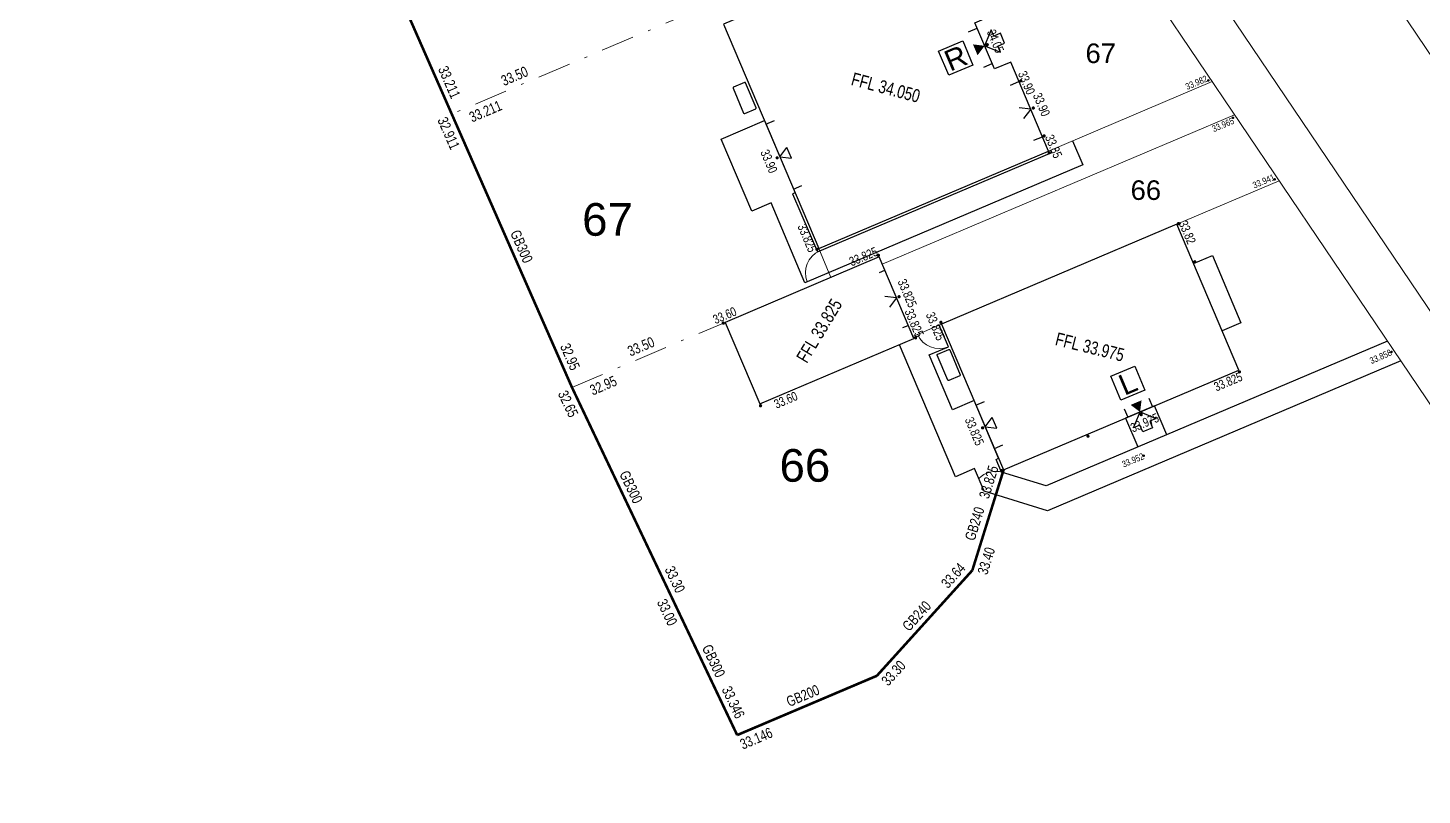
# Model space of a CAD drawing. Header units: metres. Extents: x 337936 to 338610, y 373199 to 374026.
# Drawn here: x 338006.8 to 338060.1, y 373616.4 to 373645.8 of the extents above; entities that cross this region are included whole.
import ezdxf

# ---------------------------------------------------------------- set-up
doc = ezdxf.new("R2010")
doc.units = ezdxf.units.M
doc.linetypes.add('DASHDOT', pattern=[25.4, 12.7, -6.35, 0, -6.35])
doc.linetypes.add('DASHED2', pattern=[0.375, 0.25, -0.125])
for name, color, linetype in [('A-WH_HT-Access-Main', 252, 'Continuous'), ('A-WH_HT-Services-ASHP', 252, 'Continuous'), ('A-WH_HT-Wall-Structure', 252, 'Continuous'), ('DGL-Paths', 252, 'Continuous'), ('EXTERNAL_WORKS_BACK_OF_FOOTWAY_LEVELS', 7, 'Continuous'), ('HOUSE_EXTERNAL_LEVELS', 7, 'Continuous'), ('HOUSE_SLAB_LEVEL', 7, 'Continuous'), ('PLOT_BOUNDARY_ANNOTATION', 7, 'Continuous'), ('PLOT_BOUNDARY_GRAVEL_BOARD', 7, 'Continuous')]:
    doc.layers.add(name, color=color, linetype=linetype)
doc.layers.add('A-WH_HT-Wall-Door Openings', color=252, linetype='Continuous', plot=False)
for name, color, linetype, lineweight in [('DGL_BT Gates', 252, 'Continuous', 9), ('DGL_BT Rear Fencing', 252, 'DASHDOT', 9), ('DGL_BT-Replacement Fence', 252, 'FENCELINE2', 9), ('DGL_BT-Screen Fence', 252, 'FENCELINE2', 9), ('DGL_DRIVE', 252, 'Continuous', 9), ('DGL_Footpath', 252, 'Continuous', 9), ('DGL_Plot Parking', 252, 'Continuous', 9), ('DGL_PlotNo', 252, 'Continuous', 9), ('DGL_ROAD_KERBLINE', 252, 'Continuous', 9)]:
    doc.layers.add(name, color=color, linetype=linetype, lineweight=lineweight)
doc.layers.add('HOUSE_DOORS', color=3, linetype='Continuous', true_color=0x00ff00)
doc.styles.add('AnnotativeArial', font='arial.ttf', dxfattribs={"height": 2})
doc.styles.add('ESTROAD', font='arial.ttf', dxfattribs={"width": 0.75})
doc.styles.get("Standard").update_dxf_attribs({"font": 'arial.ttf'})
doc.linetypes.add('FENCELINE2', pattern='A,6.35,-2.54,[132,ltypeshp.shx,S=2.54,R=0,X=-2.54,Y=0],-2.54,25.4', length=36.83)

msp = doc.modelspace()

# ---------------------------------------------------------------- hatches: boundary and pattern name
at = {"layer": 'EXTERNAL_WORKS_BACK_OF_FOOTWAY_LEVELS'}
h = msp.add_hatch(color=256, dxfattribs=at)
edge = h.paths.add_edge_path(flags=17)
edge.add_ellipse((338051.947, 373643.771), major_axis=(0.0354, 0.0354), ratio=1, start_angle=45, end_angle=225, ccw=False)
edge.add_ellipse((338051.947, 373643.771), major_axis=(0.0354, 0.0354), ratio=1, start_angle=225, end_angle=405, ccw=False)
h = msp.add_hatch(color=256, dxfattribs=at)
edge = h.paths.add_edge_path(flags=17)
edge.add_ellipse((338052.89, 373642.341), major_axis=(0.0354, 0.0354), ratio=1, start_angle=45, end_angle=225, ccw=False)
edge.add_ellipse((338052.89, 373642.341), major_axis=(0.0354, 0.0354), ratio=1, start_angle=225, end_angle=405, ccw=False)
h = msp.add_hatch(color=256, dxfattribs=at)
edge = h.paths.add_edge_path(flags=17)
edge.add_ellipse((338054.488, 373639.982), major_axis=(0.0354, 0.0354), ratio=1, start_angle=45, end_angle=225, ccw=False)
edge.add_ellipse((338054.488, 373639.982), major_axis=(0.0354, 0.0354), ratio=1, start_angle=225, end_angle=405, ccw=False)
h = msp.add_hatch(color=256, dxfattribs=at)
edge = h.paths.add_edge_path(flags=17)
edge.add_ellipse((338058.959, 373633.378), major_axis=(0.0354, 0.0354), ratio=1, start_angle=45, end_angle=225, ccw=False)
edge.add_ellipse((338058.959, 373633.378), major_axis=(0.0354, 0.0354), ratio=1, start_angle=225, end_angle=405, ccw=False)
h = msp.add_hatch(color=256, dxfattribs=at)
edge = h.paths.add_edge_path(flags=17)
edge.add_ellipse((338049.475, 373629.402), major_axis=(0.0354, 0.0354), ratio=1, start_angle=45, end_angle=225, ccw=False)
edge.add_ellipse((338049.475, 373629.402), major_axis=(0.0354, 0.0354), ratio=1, start_angle=225, end_angle=405, ccw=False)
at = {"layer": 'HOUSE_DOORS'}
for points in [[(338043.385, 373645.095), (338043.114, 373644.735), (338042.938, 373645.15)], [(338049.335, 373631.076), (338048.975, 373631.347), (338049.39, 373631.523)]]:
    msp.add_hatch(color=256, dxfattribs=at).paths.add_polyline_path(points, flags=17)
at = {"layer": 'HOUSE_EXTERNAL_LEVELS'}
h = msp.add_hatch(color=256, dxfattribs=at)
edge = h.paths.add_edge_path(flags=17)
edge.add_ellipse((338043.485, 373645.137), major_axis=(-0.0448, 0.0448), ratio=1, start_angle=-22, end_angle=158, ccw=False)
edge.add_ellipse((338043.485, 373645.137), major_axis=(-0.0448, 0.0448), ratio=1, start_angle=158, end_angle=338, ccw=False)
h = msp.add_hatch(color=256, dxfattribs=at)
edge = h.paths.add_edge_path(flags=17)
edge.add_ellipse((338044.768, 373643.753), major_axis=(0.0448, 0.0448), ratio=1, start_angle=-22, end_angle=158, ccw=False)
edge.add_ellipse((338044.768, 373643.753), major_axis=(0.0448, 0.0448), ratio=1, start_angle=158, end_angle=338, ccw=False)
h = msp.add_hatch(color=256, dxfattribs=at)
edge = h.paths.add_edge_path(flags=17)
edge.add_ellipse((338045.247, 373642.713), major_axis=(-0.0448, 0.0448), ratio=1, start_angle=-22, end_angle=158, ccw=False)
edge.add_ellipse((338045.247, 373642.713), major_axis=(-0.0448, 0.0448), ratio=1, start_angle=158, end_angle=338, ccw=False)
h = msp.add_hatch(color=256, dxfattribs=at)
edge = h.paths.add_edge_path(flags=17)
edge.add_ellipse((338045.662, 373641.645), major_axis=(0.0448, 0.0448), ratio=1, start_angle=-22, end_angle=158, ccw=False)
edge.add_ellipse((338045.662, 373641.645), major_axis=(0.0448, 0.0448), ratio=1, start_angle=158, end_angle=338, ccw=False)
h = msp.add_hatch(color=256, dxfattribs=at)
edge = h.paths.add_edge_path(flags=17)
edge.add_ellipse((338035.443, 373640.807), major_axis=(-0.0448, 0.0448), ratio=1, start_angle=158, end_angle=338, ccw=False)
edge.add_ellipse((338035.443, 373640.807), major_axis=(-0.0448, 0.0448), ratio=1, start_angle=-22, end_angle=158, ccw=False)
h = msp.add_hatch(color=256, dxfattribs=at)
edge = h.paths.add_edge_path(flags=17)
edge.add_ellipse((338045.857, 373640.998), major_axis=(0.0448, 0.0448), ratio=1, start_angle=-22, end_angle=158, ccw=False)
edge.add_ellipse((338045.857, 373640.998), major_axis=(0.0448, 0.0448), ratio=1, start_angle=158, end_angle=338, ccw=False)
h = msp.add_hatch(color=256, dxfattribs=at)
edge = h.paths.add_edge_path(flags=17)
edge.add_ellipse((338050.808, 373638.29), major_axis=(0.0448, 0.0448), ratio=1, start_angle=-22, end_angle=158, ccw=False)
edge.add_ellipse((338050.808, 373638.29), major_axis=(0.0448, 0.0448), ratio=1, start_angle=158, end_angle=338, ccw=False)
h = msp.add_hatch(color=256, dxfattribs=at)
edge = h.paths.add_edge_path(flags=17)
edge.add_ellipse((338036.968, 373637.304), major_axis=(0.0448, 0.0448), ratio=1, start_angle=158, end_angle=338, ccw=False)
edge.add_ellipse((338036.968, 373637.304), major_axis=(0.0448, 0.0448), ratio=1, start_angle=-22, end_angle=158, ccw=False)
h = msp.add_hatch(color=256, dxfattribs=at)
edge = h.paths.add_edge_path(flags=17)
edge.add_ellipse((338039.317, 373637.077), major_axis=(-0.0448, 0.0448), ratio=1, start_angle=158, end_angle=338, ccw=False)
edge.add_ellipse((338039.317, 373637.077), major_axis=(-0.0448, 0.0448), ratio=1, start_angle=-22, end_angle=158, ccw=False)
h = msp.add_hatch(color=256, dxfattribs=at)
edge = h.paths.add_edge_path(flags=17)
edge.add_ellipse((338051.43, 373636.829), major_axis=(-0.0448, 0.0448), ratio=1, start_angle=-45, end_angle=135, ccw=False)
edge.add_ellipse((338051.43, 373636.829), major_axis=(-0.0448, 0.0448), ratio=1, start_angle=135, end_angle=315, ccw=False)
h = msp.add_hatch(color=256, dxfattribs=at)
edge = h.paths.add_edge_path(flags=17)
edge.add_ellipse((338040.109, 373635.489), major_axis=(-0.0448, 0.0448), ratio=1, start_angle=-22, end_angle=158, ccw=False)
edge.add_ellipse((338040.109, 373635.489), major_axis=(-0.0448, 0.0448), ratio=1, start_angle=158, end_angle=338, ccw=False)
h = msp.add_hatch(color=256, dxfattribs=at)
edge = h.paths.add_edge_path(flags=17)
edge.add_ellipse((338033.384, 373634.479), major_axis=(-0.0448, 0.0448), ratio=1, start_angle=158, end_angle=338, ccw=False)
edge.add_ellipse((338033.384, 373634.479), major_axis=(-0.0448, 0.0448), ratio=1, start_angle=-22, end_angle=158, ccw=False)
h = msp.add_hatch(color=256, dxfattribs=at)
edge = h.paths.add_edge_path(flags=17)
edge.add_ellipse((338041.711, 373634.508), major_axis=(0.0448, 0.0448), ratio=1, start_angle=158, end_angle=338, ccw=False)
edge.add_ellipse((338041.711, 373634.508), major_axis=(0.0448, 0.0448), ratio=1, start_angle=-22, end_angle=158, ccw=False)
h = msp.add_hatch(color=256, dxfattribs=at)
edge = h.paths.add_edge_path(flags=17)
edge.add_ellipse((338040.74, 373633.913), major_axis=(0.0448, 0.0448), ratio=1, start_angle=158, end_angle=338, ccw=False)
edge.add_ellipse((338040.74, 373633.913), major_axis=(0.0448, 0.0448), ratio=1, start_angle=-22, end_angle=158, ccw=False)
h = msp.add_hatch(color=256, dxfattribs=at)
edge = h.paths.add_edge_path(flags=17)
edge.add_ellipse((338053.139, 373632.611), major_axis=(-0.0448, 0.0448), ratio=1, start_angle=158, end_angle=338, ccw=False)
edge.add_ellipse((338053.139, 373632.611), major_axis=(-0.0448, 0.0448), ratio=1, start_angle=-22, end_angle=158, ccw=False)
h = msp.add_hatch(color=256, dxfattribs=at)
edge = h.paths.add_edge_path(flags=17)
edge.add_ellipse((338034.807, 373631.315), major_axis=(-0.0448, 0.0448), ratio=1, start_angle=-22, end_angle=158, ccw=False)
edge.add_ellipse((338034.807, 373631.315), major_axis=(-0.0448, 0.0448), ratio=1, start_angle=158, end_angle=338, ccw=False)
h = msp.add_hatch(color=256, dxfattribs=at)
edge = h.paths.add_edge_path(flags=17)
edge.add_ellipse((338043.308, 373630.468), major_axis=(-0.0448, 0.0448), ratio=1, start_angle=158, end_angle=338, ccw=False)
edge.add_ellipse((338043.308, 373630.468), major_axis=(-0.0448, 0.0448), ratio=1, start_angle=-22, end_angle=158, ccw=False)
h = msp.add_hatch(color=256, dxfattribs=at)
edge = h.paths.add_edge_path(flags=17)
edge.add_ellipse((338049.377, 373630.976), major_axis=(0.0448, 0.0448), ratio=1, start_angle=-22, end_angle=158, ccw=False)
edge.add_ellipse((338049.377, 373630.976), major_axis=(0.0448, 0.0448), ratio=1, start_angle=158, end_angle=338, ccw=False)
h = msp.add_hatch(color=256, dxfattribs=at)
edge = h.paths.add_edge_path(flags=17)
edge.add_ellipse((338047.34, 373630.148), major_axis=(-0.0448, 0.0448), ratio=1, start_angle=-45, end_angle=135, ccw=False)
edge.add_ellipse((338047.34, 373630.148), major_axis=(-0.0448, 0.0448), ratio=1, start_angle=135, end_angle=315, ccw=False)
h = msp.add_hatch(color=256, dxfattribs=at)
edge = h.paths.add_edge_path(flags=17)
edge.add_ellipse((338044.042, 373628.829), major_axis=(-0.0448, 0.0448), ratio=1, start_angle=158, end_angle=338, ccw=False)
edge.add_ellipse((338044.042, 373628.829), major_axis=(-0.0448, 0.0448), ratio=1, start_angle=-22, end_angle=158, ccw=False)

# ---------------------------------------------------------------- linework, layer by layer
at = {"layer": 'A-WH_HT-Access-Main', "elevation": 0}
for points in [[(338043.385, 373645.095), (338043.995, 373644.849), (338043.894, 373645.088), (338044.151, 373645.198), (338043.991, 373645.574), (338043.734, 373645.465), (338043.632, 373645.705), (338043.385, 373645.095)], [(338049.335, 373631.076), (338049.945, 373630.83), (338049.705, 373630.728), (338049.814, 373630.47), (338049.437, 373630.31), (338049.328, 373630.568), (338049.088, 373630.466), (338049.335, 373631.076)]]:
    msp.add_lwpolyline(points, dxfattribs=at)
at = {"layer": 'A-WH_HT-Services-ASHP', "elevation": 0}
for points in [[(338034.622, 373642.686, 0.414214), (338034.638, 373642.725), (338034.234, 373643.678, 0.414214), (338034.194, 373643.694), (338033.773, 373643.515, 0.414214), (338033.757, 373643.475), (338034.161, 373642.523, 0.414214), (338034.201, 373642.507)], [(338042.011, 373633.47, -0.414214), (338042.05, 373633.454), (338042.454, 373632.501, -0.414214), (338042.438, 373632.462), (338042.017, 373632.283, -0.414214), (338041.977, 373632.298), (338041.573, 373633.251, -0.414214), (338041.589, 373633.291)]]:
    msp.add_lwpolyline(points, format="xyb", close=True, dxfattribs=at)
at = {"layer": 'A-WH_HT-Wall-Door Openings', "linetype": 'ByBlock'}
for p, q in [((338042.773, 373645.635, 0), (338043.098, 373645.773, 0)), ((338043.349, 373644.279, 0), (338043.673, 373644.417, 0)), ((338044.376, 373643.587, 0), (338044.7, 373643.725, 0)), ((338035.013, 373642.097, 0), (338035.338, 373642.235, 0)), ((338045.271, 373641.479, 0), (338045.595, 373641.617, 0)), ((338036.068, 373639.611, 0), (338036.393, 373639.749, 0)), ((338049.668, 373631.6, 0), (338049.806, 373631.275, 0)), ((338043.054, 373631.343, 0), (338043.379, 373631.481, 0)), ((338048.727, 373631.2, 0), (338048.864, 373630.876, 0)), ((338043.762, 373629.677, 0), (338044.086, 373629.815, 0))]:
    msp.add_line(p, q, dxfattribs=at)
at = {"layer": 'A-WH_HT-Wall-Structure'}
for p, q in [((338039.363, 373636.417), (338039.561, 373636.501)), ((338040.258, 373634.309), (338040.456, 373634.393))]:
    msp.add_line(p, q, dxfattribs=at)
at = {"layer": 'A-WH_HT-Wall-Structure', "lineweight": -3, "elevation": 0}
for points in [[(338043.631, 373646.244), (338042.184, 373649.652), (338033.391, 373645.919), (338037.036, 373637.333), (338045.829, 373641.065), (338044.382, 373644.474), (338043.761, 373644.21), (338043.01, 373645.98)], [(338044.109, 373628.858), (338053.11, 373632.679), (338050.74, 373638.261), (338041.74, 373634.441)]]:
    msp.add_lwpolyline(points, close=True, dxfattribs=at)
at = {"layer": 'A-WH_HT-Wall-Structure'}
msp.add_lwpolyline([(338033.452, 373634.508), (338034.778, 373631.383), (338040.672, 373633.884), (338039.345, 373637.01)], close=True, dxfattribs=at)
at = {"layer": 'A-WH_HT-Wall-Structure', "lineweight": -3, "elevation": 0}
msp.add_lwpolyline([(338051.378, 373636.76), (338052.102, 373637.067), (338053.197, 373634.488), (338052.473, 373634.18)], dxfattribs=at)
at = {"layer": 'DGL-Paths'}
for points in [[(338046.749, 373641.456), (338047.14, 373640.535), (338036.506, 373636.022), (338035.209, 373639.078), (338034.472, 373638.765), (338033.3, 373641.527), (338034.957, 373642.23), (338036.129, 373639.468), (338036.037, 373639.429), (338036.983, 373637.202), (338045.96, 373641.012), (338045.921, 373641.104)], [(338059.312, 373633.03), (338045.787, 373627.289), (338043.37, 373628.041), (338043, 373628.911), (338042.264, 373628.599), (338040.12, 373633.65)], [(338050.356, 373630.206), (338049.887, 373631.31), (338048.782, 373630.842), (338049.251, 373629.737)]]:
    msp.add_lwpolyline(points, dxfattribs=at)
at = {"layer": 'DGL-Paths', "elevation": 0}
msp.add_lwpolyline([(338058.8, 373633.79), (338045.739, 373628.246), (338044.035, 373628.776), (338043.829, 373629.263), (338043.921, 373629.302), (338042.983, 373631.511), (338042.155, 373631.16), (338041.263, 373633.261), (338041.999, 373633.573), (338041.647, 373634.402)], dxfattribs=at)
at = {"layer": 'DGL_BT Gates'}
for centre, start, end in [((338037.426, 373636.412, 0), 113, 203), ((338041.647, 373634.402, 0), 203, 293), ((338043.812, 373627.903, 0), 72.714, 136.1203)]:
    msp.add_arc(centre, 0.9, start, end, dxfattribs=at)
at = {"layer": 'DGL_BT Rear Fencing', "ltscale": 0.1}
msp.add_line((338039.641, 373649.549), (338022.972, 373642.474), dxfattribs=at)
at = {"layer": 'DGL_BT Rear Fencing', "ltscale": 0.1, "flags": 128}
msp.add_lwpolyline([(338027.589, 373632.019), (338033.452, 373634.508)], dxfattribs=at)
at = {"layer": 'DGL_BT-Replacement Fence', "ltscale": 0.05}
msp.add_lwpolyline([(338032.314, 373622.072), (338027.54, 373632.123), (338006.764, 373679.403)], dxfattribs=at)
at = {"layer": 'DGL_BT-Screen Fence', "ltscale": 0.03, "flags": 128}
for points in [[(338037.036, 373637.333), (338037.504, 373636.228)], [(338041.74, 373634.441), (338040.635, 373633.972)], [(338044.109, 373628.858), (338042.913, 373625.012), (338039.26, 373620.976), (338034.097, 373618.784)]]:
    msp.add_lwpolyline(points, dxfattribs=at)
at = {"layer": 'DGL_DRIVE'}
for p, q in [((338045.829, 373641.065, 0), (338052.098, 373643.726, 0)), ((338039.463, 373636.733, 0), (338052.952, 373642.459, 0)), ((338050.74, 373638.261, 0), (338054.661, 373639.926, 0))]:
    msp.add_line(p, q, dxfattribs=at)
at = {"layer": 'DGL_Footpath'}
msp.add_line((338047.675, 373650.283), (338069.028, 373618.626), dxfattribs=at)
at = {"layer": 'DGL_ROAD_KERBLINE'}
msp.add_line((338049.333, 373651.402), (338070.686, 373619.744), dxfattribs=at)
at = {"layer": 'DGL_ROAD_KERBLINE', "flags": 128}
msp.add_lwpolyline([(338077.441, 373690.586, 0.298198), (338071.68, 373687.422, -0.139101), (338061.186, 373676.499, 0.433212), (338055.59, 373651.96), (338075.246, 373622.82, 0.034921), (338082.74, 373613.227)], format="xyb", dxfattribs=at)
at = {"layer": 'HOUSE_DOORS'}
for p, q in [((338045.147, 373642.67), (338044.701, 373642.725)), ((338045.147, 373642.67), (338044.877, 373642.311)), ((338035.543, 373640.849), (338035.814, 373641.208)), ((338035.99, 373640.794), (338035.814, 373641.208)), ((338035.543, 373640.849), (338035.99, 373640.794)), ((338040.009, 373635.447), (338039.562, 373635.502)), ((338040.009, 373635.447), (338039.738, 373635.088)), ((338043.408, 373630.51), (338043.679, 373630.87)), ((338043.855, 373630.455), (338043.679, 373630.87)), ((338043.408, 373630.51), (338043.855, 373630.455))]:
    msp.add_line(p, q, dxfattribs=at)
at = {"layer": 'HOUSE_EXTERNAL_LEVELS', "color": 0, "flags": 128}
for points in [[(338041.625, 373644.891), (338042.545, 373645.281), (338042.936, 373644.361), (338042.016, 373643.97), (338041.625, 373644.891)], [(338048.21, 373632.446), (338049.131, 373632.836), (338049.522, 373631.916), (338048.601, 373631.525), (338048.21, 373632.446)]]:
    msp.add_lwpolyline(points, dxfattribs=at)
at = {"layer": 'PLOT_BOUNDARY_GRAVEL_BOARD', "color": 130, "linetype": 'DASHED2', "ltscale": 2, "const_width": 0.1}
for points in [[(338022.989, 373642.481), (338018.763, 373652.097)], [(338027.589, 373632.019), (338022.989, 373642.481)], [(338031.381, 373624.035), (338027.589, 373632.019)], [(338042.913, 373625.012), (338044.115, 373628.871)], [(338039.26, 373620.976), (338042.913, 373625.012)], [(338033.913, 373618.706), (338031.381, 373624.035)], [(338033.913, 373618.706), (338039.26, 373620.976)]]:
    msp.add_lwpolyline(points, dxfattribs=at)

# ---------------------------------------------------------------- texts
at = {"layer": 'DGL_Plot Parking', "char_height": 0.75, "attachment_point": 5, "style": 'AnnotativeArial'}
for s, insert in [('67', (338047.829, 373644.804)), ('66', (338049.555, 373639.565))]:
    msp.add_mtext(s, dxfattribs=dict(at, insert=insert))
at = {"layer": 'DGL_PlotNo', "char_height": 1.25, "width": 2.66537, "attachment_point": 5, "style": 'AnnotativeArial'}
for s, insert in [('67', (338028.95, 373638.44)), ('66', (338036.505, 373629.022))]:
    msp.add_mtext(s, dxfattribs=dict(at, insert=insert))
at = {"layer": 'EXTERNAL_WORKS_BACK_OF_FOOTWAY_LEVELS', "linetype": 'Continuous', "style": 'ESTROAD', "width": 0.75}
for s, rotation, p in [('33.982', 23, (338051.137, 373643.402)), ('33.965', 23, (338052.155, 373641.787)), ('33.941', 23, (338053.71, 373639.627)), ('33.858', 23.7805, (338058.194, 373632.907)), ('33.952', 22.8658, (338048.706, 373628.943))]:
    msp.add_text(s, height=0.25, rotation=rotation, dxfattribs=at).set_placement(p)
at = {"layer": 'HOUSE_DOORS', "color": 100, "linetype": 'Continuous', "style": 'ESTROAD', "width": 0.75}
for s, rotation, p in [('34.05', 293, (338043.461, 373645.626)), ('33.90', 293, (338045.224, 373643.2)), ('33.90', 293, (338034.791, 373641.027)), ('33.825', 293, (338040.045, 373636.072)), ('33.825', 293, (338042.616, 373630.784)), ('33.975', 23, (338049.061, 373630.284))]:
    msp.add_text(s, height=0.35, rotation=rotation, dxfattribs=at).set_placement(p)
at = {"layer": 'HOUSE_EXTERNAL_LEVELS', "color": 0, "linetype": 'Continuous', "style": 'ESTROAD', "width": 0.75}
for s, rotation, p in [('33.90', 293, (338044.652, 373644.035)), ('33.85', 293, (338045.687, 373641.598)), ('33.825', 293, (338036.214, 373638.187)), ('33.82', 293, (338050.805, 373638.306)), ('33.825', 23, (338038.296, 373636.648)), ('33.60', 23, (338033.081, 373634.435)), ('33.825', 293, (338040.311, 373634.934)), ('33.825', 293, (338041.125, 373634.806)), ('33.825', 23, (338052.256, 373631.857)), ('33.60', 23, (338035.418, 373631.195))]:
    msp.add_text(s, height=0.35, rotation=rotation, dxfattribs=at).set_placement(p)
at = {"layer": 'HOUSE_EXTERNAL_LEVELS', "color": 0, "char_height": 0.8, "width": 0.8, "attachment_point": 5, "rotation": 23, "line_spacing_factor": 0.888}
for s, insert in [('\\W1.00;R', (338042.28, 373644.626)), ('\\W1.00;L', (338048.866, 373632.181))]:
    msp.add_mtext(s, dxfattribs=dict(at, insert=insert))
at = {"layer": 'HOUSE_SLAB_LEVEL', "color": 1, "linetype": 'Continuous', "true_color": 0xff0000, "style": 'ESTROAD', "width": 0.75}
for s, rotation, p in [('FFL 34.050', 345, (338038.243, 373643.603)), ('FFL 33.825', 59, (338036.578, 373632.912)), ('FFL 33.975', 346, (338046.055, 373633.647))]:
    msp.add_text(s, height=0.5, rotation=rotation, dxfattribs=at).set_placement(p)
at = {"layer": 'PLOT_BOUNDARY_ANNOTATION', "linetype": 'Continuous', "style": 'ESTROAD', "width": 0.75}
for s, rotation, p in [('33.211', 293.7217, (338022.455, 373644.209)), ('33.50', 22.9392, (338024.986, 373643.551)), ('33.211', 22.9392, (338023.767, 373642.157)), ('32.911', 293.7386, (338022.431, 373642.255)), ('GB300', 293.7386, (338025.216, 373637.932)), ('33.50', 23, (338029.828, 373633.195)), ('32.95', 293.7386, (338027.125, 373633.59)), ('32.95', 23, (338028.384, 373631.703)), ('32.65', 295.4053, (338027.038, 373631.777)), ('33.825', 72.6975, (338043.541, 373627.725)), ('GB300', 295.4053, (338029.392, 373628.707)), ('GB240', 72.6975, (338042.998, 373626.117)), ('33.40', 72.6975, (338043.482, 373624.817)), ('33.64', 47.857, (338041.98, 373624.291)), ('33.30', 295.4053, (338031.127, 373625.053)), ('33.00', 295.4053, (338030.83, 373623.793)), ('GB240', 47.857, (338040.494, 373622.648)), ('GB300', 295.4053, (338032.554, 373622.05)), ('33.30', 47.857, (338039.694, 373620.559)), ('33.346', 295.4053, (338033.311, 373620.455)), ('GB200', 23, (338035.904, 373619.776)), ('33.146', 23, (338034.131, 373618.145))]:
    msp.add_text(s, height=0.4, rotation=rotation, dxfattribs=at).set_placement(p)

doc.saveas('drawing.dxf')
